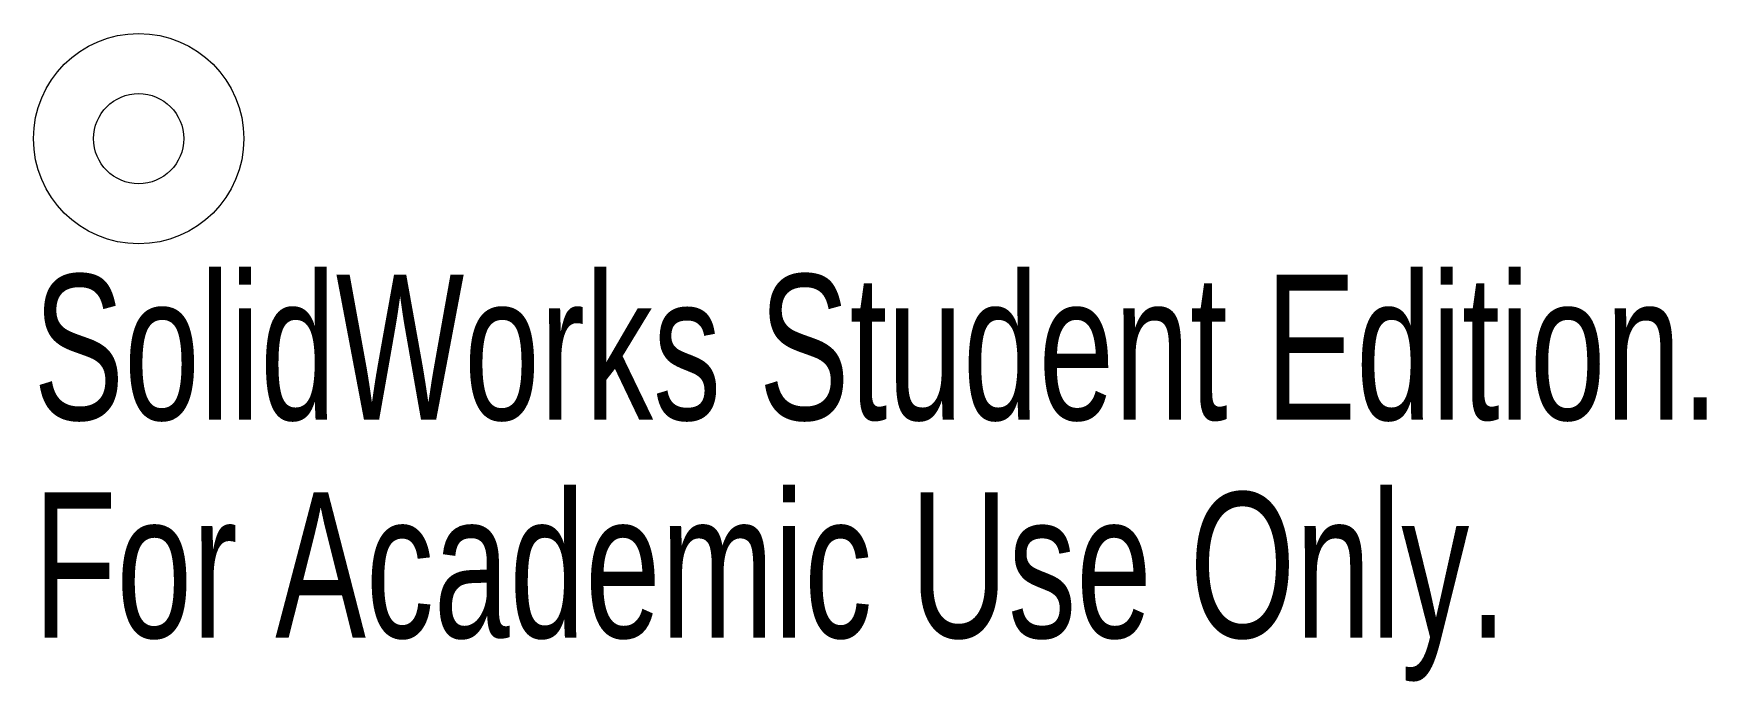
# Model space of a CAD drawing. Header units: millimetres. Extents: x -3.5 to 52.2, y -18.1 to 3.5.
import ezdxf

# ---------------------------------------------------------------- set-up
doc = ezdxf.new("R2010")
doc.units = ezdxf.units.MM
doc.styles.add('SLDTEXTSTYLE0', font='TXT', dxfattribs={"width": 0.7})

msp = doc.modelspace()

# ---------------------------------------------------------------- linework, layer by layer
at = {"color": 7, "linetype": 'Continuous', "lineweight": 15}
for radius in [3.5, 1.5]:
    msp.add_circle((0, 0), radius, dxfattribs=at)

# ---------------------------------------------------------------- texts
at = {"color": 7, "linetype": 'Continuous', "char_height": 4.83362, "attachment_point": 1, "style": 'SLDTEXTSTYLE0'}
for s, insert in [('SolidWorks Student Edition.', (-3.5, -4.52)), ('For Academic Use Only.', (-3.5, -11.77))]:
    msp.add_mtext(s, dxfattribs=dict(at, insert=insert))

doc.saveas('drawing.dxf')
